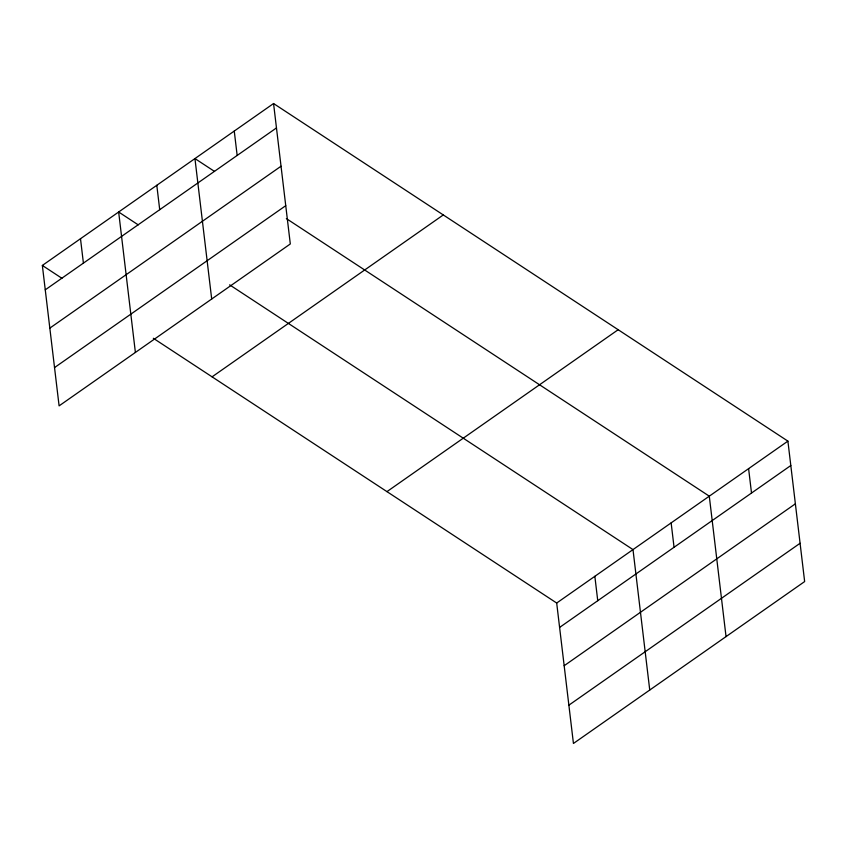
<?xml version="1.0" encoding="UTF-8"?>
<svg xmlns="http://www.w3.org/2000/svg" width="847" height="847" viewBox="0 0 847 847"><rect width="100%" height="100%" fill="white"/><g stroke="black" fill="none" stroke-linecap="round" stroke-linejoin="round"><path stroke-width="1.27" d="M273.56 103.535L290.309 243.968L59.099 405.872L42.35 265.439L273.56 103.535L787.901 441.128L804.65 581.561L573.44 743.465L556.691 603.032L153.328 338.281M45.262 289.833L276.471 127.929M49.825 328.128L281.035 166.224M54.526 367.587L285.735 205.683M212.078 376.841L443.299 214.937M386.963 491.62L618.172 329.716M556.691 603.032L787.901 441.128M559.602 627.426L790.812 465.522M564.166 665.721L795.375 503.817M568.877 705.17L800.087 543.266M214.535 171.433L194.948 158.58L211.697 299.023M286.339 218.568L709.288 496.173L726.038 636.605M138.23 224.868L118.654 212.004L135.393 352.447M229.632 284.846L632.995 549.597L649.744 690.04M42.35 265.439L61.937 278.292M748.6 468.645L751.511 493.049M671.142 522.885L674.053 547.289M594.848 576.309L597.749 600.714M234.259 131.063L237.16 155.456M156.801 185.292L159.712 209.696M80.497 238.727L83.408 263.121"/></g></svg>
